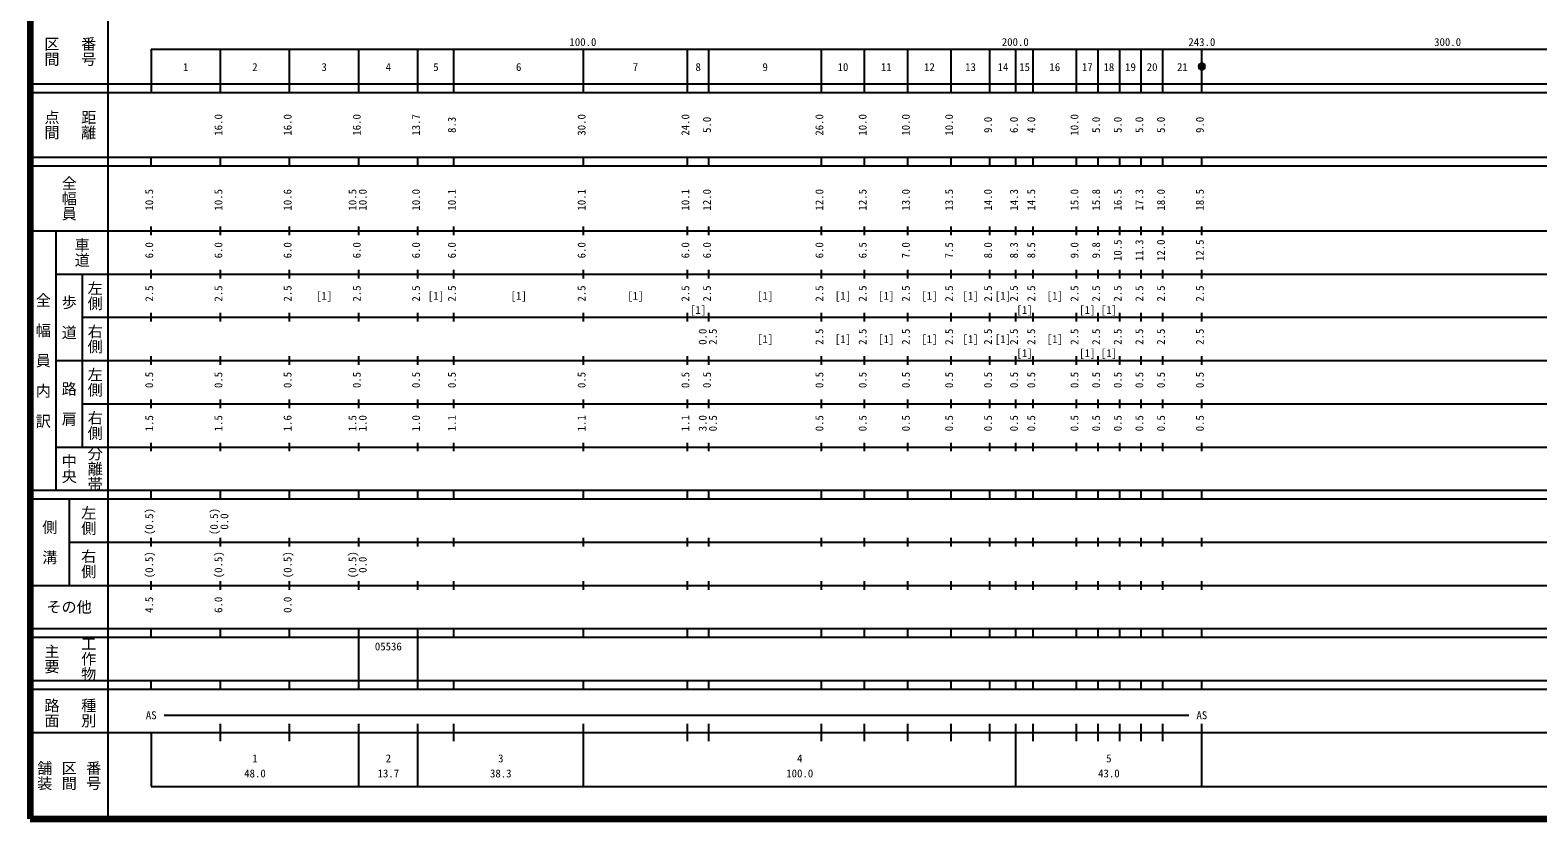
# Model space of a CAD drawing. Units: millimetres on the paper, enlarged 1000 times. Extents: x 40000 to 151057583, y -150373203 to 380000.
# Drawn here: x 40000 to 388715, y 20000 to 202409 of the extents above; entities that cross this region are included whole.
import ezdxf
from ezdxf.enums import TextEntityAlignment as Align

# ---------------------------------------------------------------- set-up
doc = ezdxf.new("R2010")
doc.units = ezdxf.units.MM
doc.header["$LTSCALE"] = 1000
doc.layers.add('M-TTL', color=2, linetype='Continuous', lineweight=140)
doc.layers.add('M-TTL-BAND', color=7, linetype='Continuous', lineweight=25)
doc.styles.add('@ＭＳ ゴシック', font='')
doc.styles.add('ＭＳ ゴシック', font='')
doc.styles.get('@ＭＳ ゴシック').set_extended_font_data('@MS Gothic')
doc.styles.get('ＭＳ ゴシック').set_extended_font_data('MS Gothic')

msp = doc.modelspace()

# ---------------------------------------------------------------- hatches: boundary and pattern name
at = {"layer": 'M-TTL-BAND'}
msp.add_hatch(color=256, dxfattribs=at).paths.add_polyline_path([(311750, 194000, 1), (310250, 194000, 1)])

# ---------------------------------------------------------------- linework, layer by layer
at = {"layer": 'M-TTL'}
for p, q in [((40000, 380000), (40000, 20000)), ((40000, 20000), (680000, 20000))]:
    msp.add_line(p, q, dxfattribs=at)
at = {"layer": 'M-TTL-BAND'}
for p, q in [((58000, 370000), (58000, 20000)), ((68000, 198000), (579000, 198000)), ((68000, 198000), (68000, 188000)), ((84000, 188000), (84000, 198000)), ((100000, 188000), (100000, 198000)), ((116000, 188000), (116000, 198000)), ((129700, 188000), (129700, 198000)), ((138000, 188000), (138000, 198000)), ((168000, 188000), (168000, 198000)), ((192000, 188000), (192000, 198000)), ((197000, 188000), (197000, 198000)), ((223000, 188000), (223000, 198000)), ((233000, 188000), (233000, 198000)), ((243000, 188000), (243000, 198000)), ((253000, 188000), (253000, 198000)), ((262000, 188000), (262000, 198000)), ((268000, 188000), (268000, 198000)), ((272000, 188000), (272000, 198000)), ((282000, 188000), (282000, 198000)), ((287000, 188000), (287000, 198000)), ((292000, 188000), (292000, 198000)), ((297000, 188000), (297000, 198000)), ((302000, 188000), (302000, 198000)), ((311000, 188000), (311000, 198000)), ((40000, 190000), (579000, 190000)), ((40000, 188000), (579000, 188000)), ((40000, 173000), (579000, 173000)), ((40000, 171000), (579000, 171000)), ((68000, 171000), (68000, 173000)), ((84000, 171000), (84000, 173000)), ((100000, 171000), (100000, 173000)), ((116000, 171000), (116000, 173000)), ((129700, 171000), (129700, 173000)), ((138000, 171000), (138000, 173000)), ((168000, 171000), (168000, 173000)), ((192000, 171000), (192000, 173000)), ((197000, 171000), (197000, 173000)), ((223000, 171000), (223000, 173000)), ((233000, 171000), (233000, 173000)), ((243000, 171000), (243000, 173000)), ((253000, 171000), (253000, 173000)), ((262000, 171000), (262000, 173000)), ((268000, 171000), (268000, 173000)), ((272000, 171000), (272000, 173000)), ((282000, 171000), (282000, 173000)), ((287000, 171000), (287000, 173000)), ((292000, 171000), (292000, 173000)), ((297000, 171000), (297000, 173000)), ((302000, 171000), (302000, 173000)), ((311000, 171000), (311000, 173000)), ((68000, 155000), (68000, 157000)), ((84000, 155000), (84000, 157000)), ((100000, 155000), (100000, 157000)), ((116000, 155000), (116000, 157000)), ((129700, 155000), (129700, 157000)), ((138000, 155000), (138000, 157000)), ((168000, 155000), (168000, 157000)), ((192000, 155000), (192000, 157000)), ((197000, 155000), (197000, 157000)), ((223000, 155000), (223000, 157000)), ((233000, 155000), (233000, 157000)), ((243000, 155000), (243000, 157000)), ((253000, 155000), (253000, 157000)), ((262000, 155000), (262000, 157000)), ((268000, 155000), (268000, 157000)), ((272000, 155000), (272000, 157000)), ((282000, 155000), (282000, 157000)), ((287000, 155000), (287000, 157000)), ((292000, 155000), (292000, 157000)), ((297000, 155000), (297000, 157000)), ((302000, 155000), (302000, 157000)), ((311000, 155000), (311000, 157000)), ((40000, 156000), (579000, 156000)), ((46000, 96000), (46000, 156000)), ((68000, 145000), (68000, 147000)), ((84000, 145000), (84000, 147000)), ((100000, 145000), (100000, 147000)), ((116000, 145000), (116000, 147000)), ((129700, 145000), (129700, 147000)), ((138000, 145000), (138000, 147000)), ((168000, 145000), (168000, 147000)), ((192000, 145000), (192000, 147000)), ((197000, 145000), (197000, 147000)), ((223000, 145000), (223000, 147000)), ((233000, 145000), (233000, 147000)), ((243000, 145000), (243000, 147000)), ((253000, 145000), (253000, 147000)), ((262000, 145000), (262000, 147000)), ((268000, 145000), (268000, 147000)), ((272000, 145000), (272000, 147000)), ((282000, 145000), (282000, 147000)), ((287000, 145000), (287000, 147000)), ((292000, 145000), (292000, 147000)), ((297000, 145000), (297000, 147000)), ((302000, 145000), (302000, 147000)), ((311000, 145000), (311000, 147000)), ((46000, 146000), (579000, 146000)), ((52000, 146000), (52000, 106000)), ((52000, 136000), (579000, 136000)), ((68000, 135000), (68000, 137000)), ((84000, 135000), (84000, 137000)), ((100000, 135000), (100000, 137000)), ((116000, 135000), (116000, 137000)), ((129700, 135000), (129700, 137000)), ((138000, 135000), (138000, 137000)), ((168000, 135000), (168000, 137000)), ((192000, 135000), (192000, 137000)), ((197000, 135000), (197000, 137000)), ((223000, 135000), (223000, 137000)), ((233000, 135000), (233000, 137000)), ((243000, 135000), (243000, 137000)), ((253000, 135000), (253000, 137000)), ((262000, 135000), (262000, 137000)), ((268000, 135000), (268000, 137000)), ((272000, 135000), (272000, 137000)), ((282000, 135000), (282000, 137000)), ((287000, 135000), (287000, 137000)), ((292000, 135000), (292000, 137000)), ((297000, 135000), (297000, 137000)), ((302000, 135000), (302000, 137000)), ((311000, 135000), (311000, 137000)), ((46000, 126000), (579000, 126000)), ((68000, 125000), (68000, 127000)), ((84000, 125000), (84000, 127000)), ((100000, 125000), (100000, 127000)), ((116000, 125000), (116000, 127000)), ((129700, 125000), (129700, 127000)), ((138000, 125000), (138000, 127000)), ((168000, 125000), (168000, 127000)), ((192000, 125000), (192000, 127000)), ((197000, 125000), (197000, 127000)), ((223000, 125000), (223000, 127000)), ((233000, 125000), (233000, 127000)), ((243000, 125000), (243000, 127000)), ((253000, 125000), (253000, 127000)), ((262000, 125000), (262000, 127000)), ((268000, 125000), (268000, 127000)), ((272000, 125000), (272000, 127000)), ((282000, 125000), (282000, 127000)), ((287000, 125000), (287000, 127000)), ((292000, 125000), (292000, 127000)), ((297000, 125000), (297000, 127000)), ((302000, 125000), (302000, 127000)), ((311000, 125000), (311000, 127000)), ((52000, 116000), (579000, 116000)), ((68000, 115000), (68000, 117000)), ((84000, 115000), (84000, 117000)), ((100000, 115000), (100000, 117000)), ((116000, 115000), (116000, 117000)), ((129700, 115000), (129700, 117000)), ((138000, 115000), (138000, 117000)), ((168000, 115000), (168000, 117000)), ((192000, 115000), (192000, 117000)), ((197000, 115000), (197000, 117000)), ((223000, 115000), (223000, 117000)), ((233000, 115000), (233000, 117000)), ((243000, 115000), (243000, 117000)), ((253000, 115000), (253000, 117000)), ((262000, 115000), (262000, 117000)), ((268000, 115000), (268000, 117000)), ((272000, 115000), (272000, 117000)), ((282000, 115000), (282000, 117000)), ((287000, 115000), (287000, 117000)), ((292000, 115000), (292000, 117000)), ((297000, 115000), (297000, 117000)), ((302000, 115000), (302000, 117000)), ((311000, 115000), (311000, 117000)), ((46000, 106000), (579000, 106000)), ((68000, 105000), (68000, 107000)), ((84000, 105000), (84000, 107000)), ((100000, 105000), (100000, 107000)), ((116000, 105000), (116000, 107000)), ((129700, 105000), (129700, 107000)), ((138000, 105000), (138000, 107000)), ((168000, 105000), (168000, 107000)), ((192000, 105000), (192000, 107000)), ((197000, 105000), (197000, 107000)), ((223000, 105000), (223000, 107000)), ((233000, 105000), (233000, 107000)), ((243000, 105000), (243000, 107000)), ((253000, 105000), (253000, 107000)), ((262000, 105000), (262000, 107000)), ((268000, 105000), (268000, 107000)), ((272000, 105000), (272000, 107000)), ((282000, 105000), (282000, 107000)), ((287000, 105000), (287000, 107000)), ((292000, 105000), (292000, 107000)), ((297000, 105000), (297000, 107000)), ((302000, 105000), (302000, 107000)), ((311000, 105000), (311000, 107000)), ((40000, 96000), (579000, 96000)), ((68000, 94000), (68000, 96000)), ((84000, 94000), (84000, 96000)), ((100000, 94000), (100000, 96000)), ((116000, 94000), (116000, 96000)), ((129700, 94000), (129700, 96000)), ((138000, 94000), (138000, 96000)), ((168000, 94000), (168000, 96000)), ((192000, 94000), (192000, 96000)), ((197000, 94000), (197000, 96000)), ((223000, 94000), (223000, 96000)), ((233000, 94000), (233000, 96000)), ((243000, 94000), (243000, 96000)), ((253000, 94000), (253000, 96000)), ((262000, 94000), (262000, 96000)), ((268000, 94000), (268000, 96000)), ((272000, 94000), (272000, 96000)), ((282000, 94000), (282000, 96000)), ((287000, 94000), (287000, 96000)), ((292000, 94000), (292000, 96000)), ((297000, 94000), (297000, 96000)), ((302000, 94000), (302000, 96000)), ((311000, 94000), (311000, 96000)), ((40000, 94000), (579000, 94000)), ((49000, 94000), (49000, 74000)), ((49000, 84000), (579000, 84000)), ((68000, 83000), (68000, 85000)), ((84000, 83000), (84000, 85000)), ((100000, 83000), (100000, 85000)), ((116000, 83000), (116000, 85000)), ((129700, 83000), (129700, 85000)), ((138000, 83000), (138000, 85000)), ((168000, 83000), (168000, 85000)), ((192000, 83000), (192000, 85000)), ((197000, 83000), (197000, 85000)), ((223000, 83000), (223000, 85000)), ((233000, 83000), (233000, 85000)), ((243000, 83000), (243000, 85000)), ((253000, 83000), (253000, 85000)), ((262000, 83000), (262000, 85000)), ((268000, 83000), (268000, 85000)), ((272000, 83000), (272000, 85000)), ((282000, 83000), (282000, 85000)), ((287000, 83000), (287000, 85000)), ((292000, 83000), (292000, 85000)), ((297000, 83000), (297000, 85000)), ((302000, 83000), (302000, 85000)), ((311000, 83000), (311000, 85000)), ((40000, 74000), (579000, 74000)), ((68000, 73000), (68000, 75000)), ((84000, 73000), (84000, 75000)), ((100000, 73000), (100000, 75000)), ((116000, 73000), (116000, 75000)), ((129700, 73000), (129700, 75000)), ((138000, 73000), (138000, 75000)), ((168000, 73000), (168000, 75000)), ((192000, 73000), (192000, 75000)), ((197000, 73000), (197000, 75000)), ((223000, 73000), (223000, 75000)), ((233000, 73000), (233000, 75000)), ((243000, 73000), (243000, 75000)), ((253000, 73000), (253000, 75000)), ((262000, 73000), (262000, 75000)), ((268000, 73000), (268000, 75000)), ((272000, 73000), (272000, 75000)), ((282000, 73000), (282000, 75000)), ((287000, 73000), (287000, 75000)), ((292000, 73000), (292000, 75000)), ((297000, 73000), (297000, 75000)), ((302000, 73000), (302000, 75000)), ((311000, 73000), (311000, 75000)), ((40000, 64000), (579000, 64000)), ((68000, 62000), (68000, 64000)), ((84000, 62000), (84000, 64000)), ((100000, 62000), (100000, 64000)), ((116000, 62000), (116000, 64000)), ((129700, 62000), (129700, 64000)), ((138000, 62000), (138000, 64000)), ((168000, 62000), (168000, 64000)), ((192000, 62000), (192000, 64000)), ((197000, 62000), (197000, 64000)), ((223000, 62000), (223000, 64000)), ((233000, 62000), (233000, 64000)), ((243000, 62000), (243000, 64000)), ((253000, 62000), (253000, 64000)), ((262000, 62000), (262000, 64000)), ((268000, 62000), (268000, 64000)), ((272000, 62000), (272000, 64000)), ((282000, 62000), (282000, 64000)), ((287000, 62000), (287000, 64000)), ((292000, 62000), (292000, 64000)), ((297000, 62000), (297000, 64000)), ((302000, 62000), (302000, 64000)), ((311000, 62000), (311000, 64000)), ((40000, 62000), (579000, 62000)), ((116000, 52000), (116000, 62000)), ((129700, 52000), (129700, 62000)), ((40000, 52000), (579000, 52000)), ((40000, 50000), (579000, 50000)), ((68000, 50000), (68000, 52000)), ((84000, 50000), (84000, 52000)), ((100000, 50000), (100000, 52000)), ((116000, 50000), (116000, 52000)), ((129700, 50000), (129700, 52000)), ((138000, 50000), (138000, 52000)), ((168000, 50000), (168000, 52000)), ((192000, 50000), (192000, 52000)), ((197000, 50000), (197000, 52000)), ((223000, 50000), (223000, 52000)), ((233000, 50000), (233000, 52000)), ((243000, 50000), (243000, 52000)), ((253000, 50000), (253000, 52000)), ((262000, 50000), (262000, 52000)), ((268000, 50000), (268000, 52000)), ((272000, 50000), (272000, 52000)), ((282000, 50000), (282000, 52000)), ((287000, 50000), (287000, 52000)), ((292000, 50000), (292000, 52000)), ((297000, 50000), (297000, 52000)), ((302000, 50000), (302000, 52000)), ((311000, 50000), (311000, 52000)), ((71000, 44000), (308000, 44000)), ((84000, 38000), (84000, 42000)), ((100000, 38000), (100000, 42000)), ((116000, 27500), (116000, 42000)), ((129700, 27500), (129700, 42000)), ((138000, 38000), (138000, 42000)), ((168000, 27500), (168000, 42000)), ((192000, 38000), (192000, 42000)), ((197000, 38000), (197000, 42000)), ((223000, 38000), (223000, 42000)), ((233000, 38000), (233000, 42000)), ((243000, 38000), (243000, 42000)), ((253000, 38000), (253000, 42000)), ((262000, 38000), (262000, 42000)), ((268000, 27500), (268000, 42000)), ((272000, 38000), (272000, 42000)), ((282000, 38000), (282000, 42000)), ((287000, 38000), (287000, 42000)), ((292000, 38000), (292000, 42000)), ((297000, 38000), (297000, 42000)), ((302000, 38000), (302000, 42000)), ((311000, 27500), (311000, 42000)), ((40000, 40000), (579000, 40000)), ((68000, 40000), (68000, 27500)), ((68000, 27500), (579000, 27500))]:
    msp.add_line(p, q, dxfattribs=at)
msp.add_lwpolyline([(311750, 194000, 1), (310250, 194000, 1)], format="xyb", close=True, dxfattribs=at)

# ---------------------------------------------------------------- texts
at = {"layer": 'M-TTL-BAND', "style": '@ＭＳ ゴシック'}
for s, p in [('区間', (45000, 197500)), ('番号', (53500, 197500)), ('点間', (45000, 180500)), ('距離', (53500, 180500)), ('全幅員', (49000, 163500)), ('車道', (52000, 151000)), ('左側', (55000, 141000)), ('全\u3000幅\u3000員\u3000内\u3000訳', (43000, 126000)), ('歩\u3000道', (49000, 136000)), ('右側', (55000, 131000)), ('左側', (55000, 121000)), ('路\u3000肩', (49000, 116000)), ('右側', (55000, 111000)), ('分離帯', (55000, 101000)), ('中央', (49000, 101000)), ('左側', (53500, 89000)), ('側\u3000溝', (44500, 84000)), ('右側', (53500, 79000)), ('主要', (45000, 57000)), ('工作物', (53500, 57000)), ('路面', (45000, 44500)), ('種別', (53500, 44500)), ('舗装', (43333, 30000)), ('区間', (49000, 30000)), ('番号', (54667, 30000))]:
    msp.add_text(s, height=2566, rotation=270, dxfattribs=at).set_placement(p, align=Align.MIDDLE_CENTER)
at = {"layer": 'M-TTL-BAND', "style": 'ＭＳ ゴシック'}
for s, p in [('100.0', (167844, 198195)), ('200.0', (267844, 198195)), ('243.0', (311000, 198195)), ('300.0', (367844, 198195)), ('1', (76000, 192405)), ('2', (92000, 192405)), ('3', (108000, 192405)), ('4', (122850, 192405)), ('5', (133850, 192405)), ('6', (153000, 192405)), ('7', (180000, 192405)), ('8', (194500, 192405)), ('9', (210000, 192405)), ('10', (228000, 192405)), ('11', (238000, 192405)), ('12', (248000, 192405)), ('13', (257500, 192405)), ('14', (265000, 192405)), ('15', (270000, 192405)), ('16', (277000, 192405)), ('17', (284500, 192405)), ('18', (289500, 192405)), ('19', (294500, 192405)), ('20', (299500, 192405)), ('21', (306500, 192405)), ('[1]', (108000, 139500)), ('[1]', (133850, 139500)), ('[1]', (153000, 139500)), ('[1]', (180000, 139500)), ('[1]', (210000, 139500)), ('[1]', (228000, 139500)), ('[1]', (238000, 139500)), ('[1]', (248000, 139500)), ('[1]', (257500, 139500)), ('[1]', (265000, 139500)), ('[1]', (277000, 139500)), ('[1]', (194500, 136234)), ('[1]', (270000, 136234)), ('[1]', (284500, 136234)), ('[1]', (289500, 136234)), ('[1]', (210000, 129500)), ('[1]', (228000, 129500)), ('[1]', (238000, 129500)), ('[1]', (248000, 129500)), ('[1]', (257500, 129500)), ('[1]', (265000, 129500)), ('[1]', (277000, 129500)), ('[1]', (270000, 126234)), ('[1]', (284500, 126234)), ('[1]', (289500, 126234)), ('AS', (68000, 42500)), ('AS', (311000, 42500)), ('2', (122850, 32523)), ('3', (148850, 32523)), ('48.0', (92000, 29033)), ('1', (92000, 32523)), ('13.7', (122850, 29033)), ('38.3', (148850, 29033)), ('100.0', (218000, 29033)), ('4', (218000, 32523)), ('43.0', (289500, 29033)), ('5', (289500, 32523))]:
    msp.add_text(s, height=1833, dxfattribs=at).set_placement(p, align=Align.BOTTOM_CENTER)
for s, p in [('16.0', (85000, 180500)), ('16.0', (101000, 180500)), ('16.0', (117000, 180500)), ('13.7', (130700, 180500)), ('8.3', (139000, 180500)), ('30.0', (169000, 180500)), ('24.0', (193000, 180500)), ('5.0', (198000, 180500)), ('26.0', (224000, 180500)), ('10.0', (234000, 180500)), ('10.0', (244000, 180500)), ('10.0', (254000, 180500)), ('9.0', (263000, 180500)), ('6.0', (269000, 180500)), ('4.0', (273000, 180500)), ('10.0', (283000, 180500)), ('5.0', (288000, 180500)), ('5.0', (293000, 180500)), ('5.0', (298000, 180500)), ('5.0', (303000, 180500)), ('9.0', (312000, 180500)), ('10.5', (69000, 163174)), ('10.5', (85000, 163174)), ('10.6', (101000, 163174)), ('10.5', (116000, 163174)), ('10.0', (118370, 163174)), ('10.0', (130700, 163174)), ('10.1', (139000, 163174)), ('10.1', (169000, 163174)), ('10.1', (193000, 163174)), ('12.0', (198000, 163174)), ('12.0', (224000, 163174)), ('12.5', (234000, 163174)), ('13.0', (244000, 163174)), ('13.5', (254000, 163174)), ('14.0', (263000, 163174)), ('14.3', (269000, 163174)), ('14.5', (273000, 163174)), ('15.0', (283000, 163174)), ('15.8', (288000, 163174)), ('16.5', (293000, 163174)), ('17.3', (298000, 163174)), ('18.0', (303000, 163174)), ('18.5', (312000, 163174)), ('10.5', (293000, 151500)), ('11.3', (298000, 151500)), ('12.0', (303000, 151500)), ('12.5', (312000, 151500)), ('6.0', (69000, 151500)), ('6.0', (85000, 151500)), ('6.0', (101000, 151500)), ('6.0', (117000, 151500)), ('6.0', (130700, 151500)), ('6.0', (139000, 151500)), ('6.0', (169000, 151500)), ('6.0', (193000, 151500)), ('6.0', (198000, 151500)), ('6.0', (224000, 151500)), ('6.5', (234000, 151500)), ('7.0', (244000, 151500)), ('7.5', (254000, 151500)), ('8.0', (263000, 151500)), ('8.3', (269000, 151500)), ('8.5', (273000, 151500)), ('9.0', (283000, 151500)), ('9.8', (288000, 151500)), ('2.5', (69000, 141500)), ('2.5', (85000, 141500)), ('2.5', (101000, 141500)), ('2.5', (117000, 141500)), ('2.5', (130700, 141500)), ('2.5', (139000, 141500)), ('2.5', (169000, 141500)), ('2.5', (193000, 141500)), ('2.5', (198000, 141500)), ('2.5', (224000, 141500)), ('2.5', (234000, 141500)), ('2.5', (244000, 141500)), ('2.5', (254000, 141500)), ('2.5', (263000, 141500)), ('2.5', (269000, 141500)), ('2.5', (273000, 141500)), ('2.5', (283000, 141500)), ('2.5', (288000, 141500)), ('2.5', (293000, 141500)), ('2.5', (298000, 141500)), ('2.5', (303000, 141500)), ('2.5', (312000, 141500)), ('0.0', (197000, 131500)), ('2.5', (199370, 131500)), ('2.5', (224000, 131500)), ('2.5', (234000, 131500)), ('2.5', (244000, 131500)), ('2.5', (254000, 131500)), ('2.5', (263000, 131500)), ('2.5', (269000, 131500)), ('2.5', (273000, 131500)), ('2.5', (283000, 131500)), ('2.5', (288000, 131500)), ('2.5', (293000, 131500)), ('2.5', (298000, 131500)), ('2.5', (303000, 131500)), ('2.5', (312000, 131500)), ('0.5', (69000, 121500)), ('0.5', (85000, 121500)), ('0.5', (101000, 121500)), ('0.5', (117000, 121500)), ('0.5', (130700, 121500)), ('0.5', (139000, 121500)), ('0.5', (169000, 121500)), ('0.5', (193000, 121500)), ('0.5', (198000, 121500)), ('0.5', (224000, 121500)), ('0.5', (234000, 121500)), ('0.5', (244000, 121500)), ('0.5', (254000, 121500)), ('0.5', (263000, 121500)), ('0.5', (269000, 121500)), ('0.5', (273000, 121500)), ('0.5', (283000, 121500)), ('0.5', (288000, 121500)), ('0.5', (293000, 121500)), ('0.5', (298000, 121500)), ('0.5', (303000, 121500)), ('0.5', (312000, 121500)), ('1.5', (69000, 111500)), ('1.5', (85000, 111500)), ('1.6', (101000, 111500)), ('1.5', (116000, 111500)), ('1.0', (118370, 111500)), ('1.0', (130700, 111500)), ('1.1', (139000, 111500)), ('1.1', (169000, 111500)), ('1.1', (193000, 111500)), ('3.0', (197000, 111500)), ('0.5', (199370, 111500)), ('0.5', (224000, 111500)), ('0.5', (234000, 111500)), ('0.5', (244000, 111500)), ('0.5', (254000, 111500)), ('0.5', (263000, 111500)), ('0.5', (269000, 111500)), ('0.5', (273000, 111500)), ('0.5', (283000, 111500)), ('0.5', (288000, 111500)), ('0.5', (293000, 111500)), ('0.5', (298000, 111500)), ('0.5', (303000, 111500)), ('0.5', (312000, 111500)), ('(0.5)', (69000, 88764)), ('(0.5)', (84000, 88764)), ('0.0', (86370, 88764)), ('(0.5)', (69000, 78764)), ('(0.5)', (85000, 78764)), ('(0.5)', (101000, 78764)), ('(0.5)', (116000, 78764)), ('0.0', (118370, 78764)), ('4.5', (69000, 69500)), ('6.0', (85000, 69500)), ('0.0', (101000, 69500))]:
    msp.add_text(s, height=1833, rotation=90, dxfattribs=at).set_placement(p, align=Align.BOTTOM_CENTER)
msp.add_text('その他', height=2566, dxfattribs=at).set_placement((49000, 69000), align=Align.MIDDLE_CENTER)
msp.add_text('05536', height=1833, dxfattribs=at).set_placement((119725, 58405), align=Align.BOTTOM_LEFT)

doc.saveas('drawing.dxf')
